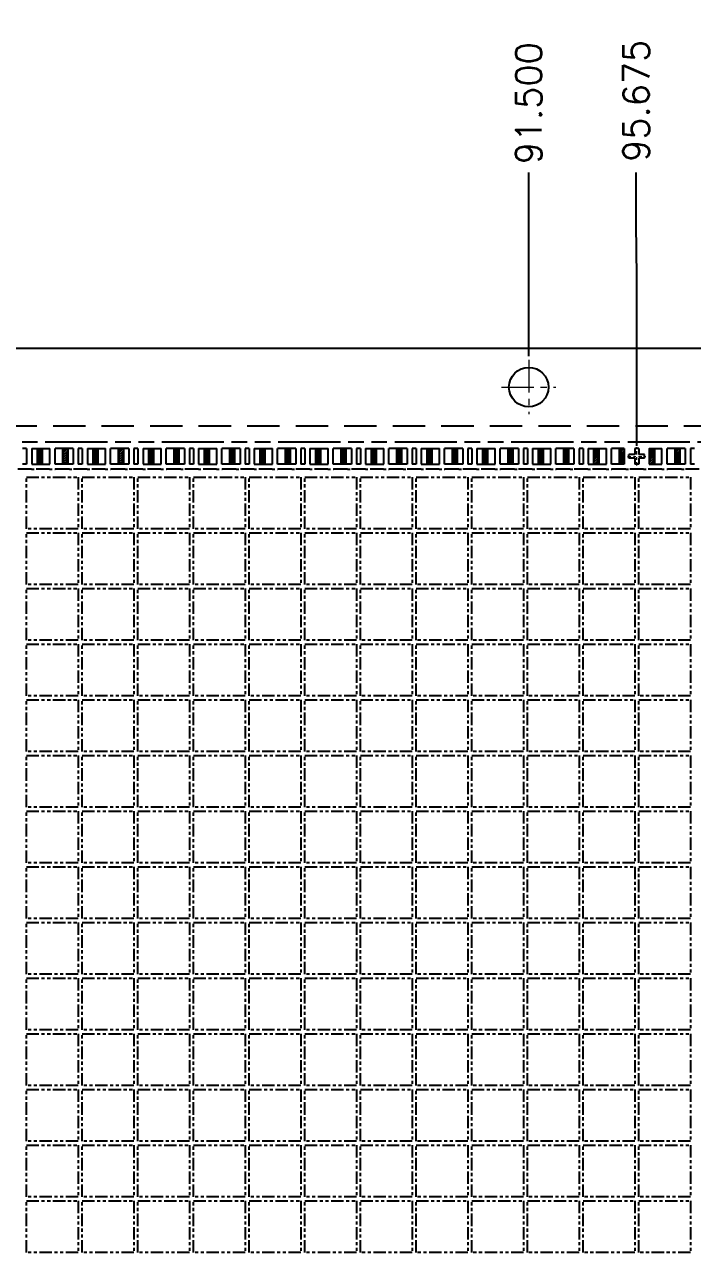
# Model space of a CAD drawing. Extents: x -338 to -53, y 67 to 196.
# Drawn here: x -130.09 to -104.29, y 148.05 to 195.55 of the extents above; entities that cross this region are included whole.
import ezdxf

# ---------------------------------------------------------------- set-up
doc = ezdxf.new("R2010")
doc.units = 0
for name, pattern in [('ACAD_ISO09W100', [45, 24, -3, 6, -3, 6, -3]), ('CENTER', [2, 1.25, -0.25, 0.25, -0.25]), ('HIDDEN', [0.375, 0.25, -0.125])]:
    doc.linetypes.add(name, pattern=pattern)
doc.layers.add('Center', color=1, linetype='CENTER', lineweight=0)
for name, color, linetype in [('dimension', 3, 'Continuous'), ('Etched Area', 4, 'Continuous'), ('Hidden', 4, 'HIDDEN'), ('Molding Line', 5, 'ACAD_ISO09W100'), ('PKG Line', 2, 'ACAD_ISO09W100'), ('Tape Line', 21, 'HIDDEN')]:
    doc.layers.add(name, color=color, linetype=linetype)
doc.styles.add('SIMPLEX', font='SIMPLEX')
doc.dimstyles.new('1', dxfattribs={"dimtxt": 1, "dimasz": 1, "dimexe": 0.3, "dimexo": 0.3, "dimgap": 0.3, "dimtad": 0, "dimdec": 3, "dimzin": 1, "dimdsep": 46, "dimtxsty": 'SIMPLEX', "dimcen": 0, "dimclrd": 256, "dimclre": 256, "dimclrt": 7, "dimadec": 0, "dimazin": 1, "dimtm": 1.25, "dimtfac": 1, "dimtdec": 3, "dimtmove": 0, "dimatfit": 0, "dimfxl": 1, "dimtolj": 1, "dimtzin": 0, "dimlwd": -1, "dimlwe": -1, "dimarcsym": 1})
pattern_1 = [(45, (408.65187, 309.09846), (-0.0449012806, 0.0449012806), [])]
pattern_2 = [(45, (410.80187, 309.09846), (-0.0449012806, 0.0449012806), [])]
pattern_3 = [(45, (412.95187, 309.09846), (-0.0449012806, 0.0449012806), [])]
pattern_4 = [(45, (415.10187, 309.09846), (-0.0449012806, 0.0449012806), [])]
pattern_5 = [(45, (417.25187, 309.09846), (-0.0449012806, 0.0449012806), [])]
pattern_6 = [(45, (419.40187, 309.09846), (-0.0449012806, 0.0449012806), [])]
pattern_7 = [(45, (421.55187, 309.09846), (-0.0449012806, 0.0449012806), [])]
pattern_8 = [(45, (423.70187, 309.09846), (-0.0449012806, 0.0449012806), [])]
pattern_9 = [(45, (425.85187, 309.09846), (-0.0449012806, 0.0449012806), [])]
pattern_10 = [(45, (428.00187, 309.09846), (-0.0449012806, 0.0449012806), [])]
pattern_11 = [(45, (430.15187, 309.09846), (-0.0449012806, 0.0449012806), [])]
pattern_12 = [(45, (432.30187, 309.09846), (-0.0449012806, 0.0449012806), [])]

# ---------------------------------------------------------------- blocks, each defined once
blk = doc.blocks.new('*D15')
at = {"layer": 'Defpoints', "color": 0, "transparency": 16777216}
for p in [(2540.353, 1935.274), (2664.686, 1935.274), (2673.632, 1935.274)]:
    blk.add_point(p, dxfattribs=at)
at = {"layer": 'dimension', "transparency": 16777216}
blk.add_line((2664.986, 1935.274), (2673.632, 1935.274), dxfattribs=at)
at = {"layer": 'dimension', "color": 7, "transparency": 16777216, "insert": (2675.932, 1935.274), "char_height": 1, "attachment_point": 5, "style": 'SIMPLEX'}
blk.add_mtext('\\A1;0.000', dxfattribs=at)
blk = doc.blocks.new('*D31')
at = {"layer": 'Defpoints', "color": 0, "transparency": 16777216}
for p in [(2665.926, 1949.274), (2673.632, 1949.274), (2540.353, 1935.274)]:
    blk.add_point(p, dxfattribs=at)
at = {"layer": 'dimension', "transparency": 16777216}
blk.add_line((2666.226, 1949.274), (2673.632, 1949.274), dxfattribs=at)
at = {"layer": 'dimension', "color": 7, "transparency": 16777216, "insert": (2676.313, 1949.274), "char_height": 1, "attachment_point": 5, "style": 'SIMPLEX'}
blk.add_mtext('\\A1;14.000', dxfattribs=at)
blk = doc.blocks.new('*D32')
at = {"layer": 'Defpoints', "color": 0, "transparency": 16777216}
for p in [(2665.965, 1963.274), (2673.632, 1963.274), (2540.353, 1935.274)]:
    blk.add_point(p, dxfattribs=at)
at = {"layer": 'dimension', "transparency": 16777216}
blk.add_line((2666.265, 1963.274), (2673.632, 1963.274), dxfattribs=at)
at = {"layer": 'dimension', "color": 7, "transparency": 16777216, "insert": (2676.408, 1963.274), "char_height": 1, "attachment_point": 5, "style": 'SIMPLEX'}
blk.add_mtext('\\A1;28.000', dxfattribs=at)
blk = doc.blocks.new('*D33')
at = {"layer": 'Defpoints', "color": 0, "transparency": 16777216}
for p in [(2659.788, 1966.099), (2673.632, 1966.099), (2540.353, 1935.274)]:
    blk.add_point(p, dxfattribs=at)
at = {"layer": 'dimension', "transparency": 16777216}
blk.add_line((2660.088, 1966.099), (2673.632, 1966.099), dxfattribs=at)
at = {"layer": 'dimension', "color": 7, "transparency": 16777216, "insert": (2676.408, 1966.099), "char_height": 1, "attachment_point": 5, "style": 'SIMPLEX'}
blk.add_mtext('\\A1;30.825', dxfattribs=at)
blk = doc.blocks.new('*D42')
at = {"layer": 'Defpoints', "color": 0, "transparency": 16777216}
for p in [(2631.853, 1977.057), (2631.853, 1969.664), (2540.353, 1935.274)]:
    blk.add_point(p, dxfattribs=at)
at = {"layer": 'dimension', "transparency": 16777216}
blk.add_line((2631.853, 1969.964), (2631.853, 1977.057), dxfattribs=at)
at = {"layer": 'dimension', "color": 7, "transparency": 16777216, "insert": (2631.853, 1979.738), "char_height": 1, "attachment_point": 5, "rotation": 90, "style": 'SIMPLEX'}
blk.add_mtext('\\A1;91.500', dxfattribs=at)
blk = doc.blocks.new('*D43')
at = {"layer": 'Defpoints', "color": 0, "transparency": 16777216}
for p in [(2659.66, 1977.057), (2659.678, 1966.224), (2540.353, 1935.274)]:
    blk.add_point(p, dxfattribs=at)
at = {"layer": 'dimension', "transparency": 16777216}
for p, q in [((2659.66, 1975.057), (2659.66, 1977.057)), ((2659.678, 1973.057), (2659.66, 1975.057)), ((2659.678, 1966.524), (2659.678, 1973.057))]:
    blk.add_line(p, q, dxfattribs=at)
at = {"layer": 'dimension', "color": 7, "transparency": 16777216, "insert": (2659.66, 1980.119), "char_height": 1, "attachment_point": 5, "rotation": 90, "style": 'SIMPLEX'}
blk.add_mtext('\\A1;119.325', dxfattribs=at)
blk = doc.blocks.new('*D62')
at = {"layer": 'Defpoints', "color": 0, "transparency": 16777216}
for p in [(2636.006, 1977.057), (2636.028, 1966.211), (2540.353, 1935.274)]:
    blk.add_point(p, dxfattribs=at)
at = {"layer": 'dimension', "transparency": 16777216}
for p, q in [((2636.006, 1975.057), (2636.006, 1977.057)), ((2636.028, 1973.057), (2636.006, 1975.057)), ((2636.028, 1966.511), (2636.028, 1973.057))]:
    blk.add_line(p, q, dxfattribs=at)
at = {"layer": 'dimension', "color": 7, "transparency": 16777216, "insert": (2636.006, 1979.833), "char_height": 1, "attachment_point": 5, "rotation": 90, "style": 'SIMPLEX'}
blk.add_mtext('\\A1;95.675', dxfattribs=at)

msp = doc.modelspace()

# ---------------------------------------------------------------- hatches: boundary and pattern name
at = {"layer": 'Etched Area'}
h = msp.add_hatch(dxfattribs=at)
h.set_pattern_fill('ANSI31', color=256, scale=0.02)
h.set_pattern_definition(pattern_1)
h.paths.add_polyline_path([(-129.4055, 178.5777), (-129.6055, 178.5777), (-129.6055, 179.1777), (-129.4055, 179.1777)])
h = msp.add_hatch(dxfattribs=at)
h.set_pattern_fill('ANSI31', color=256, scale=0.02)
h.set_pattern_definition(pattern_1)
h.paths.add_polyline_path([(-128.4255, 178.5777), (-128.6255, 178.5777), (-128.6255, 179.1777), (-128.4255, 179.1777)])
h = msp.add_hatch(dxfattribs=at)
h.set_pattern_fill('ANSI31', color=256, scale=0.02)
h.set_pattern_definition(pattern_2)
h.paths.add_polyline_path([(-127.2555, 178.5777), (-127.4555, 178.5777), (-127.4555, 179.1777), (-127.2555, 179.1777)])
h = msp.add_hatch(dxfattribs=at)
h.set_pattern_fill('ANSI31', color=256, scale=0.02)
h.set_pattern_definition(pattern_2)
h.paths.add_polyline_path([(-126.2755, 178.5777), (-126.4755, 178.5777), (-126.4755, 179.1777), (-126.2755, 179.1777)])
h = msp.add_hatch(dxfattribs=at)
h.set_pattern_fill('ANSI31', color=256, scale=0.02)
h.set_pattern_definition(pattern_3)
h.paths.add_polyline_path([(-125.1055, 178.5777), (-125.3055, 178.5777), (-125.3055, 179.1777), (-125.1055, 179.1777)])
h = msp.add_hatch(dxfattribs=at)
h.set_pattern_fill('ANSI31', color=256, scale=0.02)
h.set_pattern_definition(pattern_3)
h.paths.add_polyline_path([(-124.1255, 178.5777), (-124.3255, 178.5777), (-124.3255, 179.1777), (-124.1255, 179.1777)])
h = msp.add_hatch(dxfattribs=at)
h.set_pattern_fill('ANSI31', color=256, scale=0.02)
h.set_pattern_definition(pattern_4)
h.paths.add_polyline_path([(-122.9555, 178.5777), (-123.1555, 178.5777), (-123.1555, 179.1777), (-122.9555, 179.1777)])
h = msp.add_hatch(dxfattribs=at)
h.set_pattern_fill('ANSI31', color=256, scale=0.02)
h.set_pattern_definition(pattern_4)
h.paths.add_polyline_path([(-121.9755, 178.5777), (-122.1755, 178.5777), (-122.1755, 179.1777), (-121.9755, 179.1777)])
h = msp.add_hatch(dxfattribs=at)
h.set_pattern_fill('ANSI31', color=256, scale=0.02)
h.set_pattern_definition(pattern_5)
h.paths.add_polyline_path([(-120.8055, 178.5777), (-121.0055, 178.5777), (-121.0055, 179.1777), (-120.8055, 179.1777)])
h = msp.add_hatch(dxfattribs=at)
h.set_pattern_fill('ANSI31', color=256, scale=0.02)
h.set_pattern_definition(pattern_5)
h.paths.add_polyline_path([(-119.8255, 178.5777), (-120.0255, 178.5777), (-120.0255, 179.1777), (-119.8255, 179.1777)])
h = msp.add_hatch(dxfattribs=at)
h.set_pattern_fill('ANSI31', color=256, scale=0.02)
h.set_pattern_definition(pattern_6)
h.paths.add_polyline_path([(-118.6555, 178.5777), (-118.8555, 178.5777), (-118.8555, 179.1777), (-118.6555, 179.1777)])
h = msp.add_hatch(dxfattribs=at)
h.set_pattern_fill('ANSI31', color=256, scale=0.02)
h.set_pattern_definition(pattern_6)
h.paths.add_polyline_path([(-117.6755, 178.5777), (-117.8755, 178.5777), (-117.8755, 179.1777), (-117.6755, 179.1777)])
h = msp.add_hatch(dxfattribs=at)
h.set_pattern_fill('ANSI31', color=256, scale=0.02)
h.set_pattern_definition(pattern_7)
h.paths.add_polyline_path([(-116.5055, 178.5777), (-116.7055, 178.5777), (-116.7055, 179.1777), (-116.5055, 179.1777)])
h = msp.add_hatch(dxfattribs=at)
h.set_pattern_fill('ANSI31', color=256, scale=0.02)
h.set_pattern_definition(pattern_7)
h.paths.add_polyline_path([(-115.5255, 178.5777), (-115.7255, 178.5777), (-115.7255, 179.1777), (-115.5255, 179.1777)])
h = msp.add_hatch(dxfattribs=at)
h.set_pattern_fill('ANSI31', color=256, scale=0.02)
h.set_pattern_definition(pattern_8)
h.paths.add_polyline_path([(-114.3555, 178.5777), (-114.5555, 178.5777), (-114.5555, 179.1777), (-114.3555, 179.1777)])
h = msp.add_hatch(dxfattribs=at)
h.set_pattern_fill('ANSI31', color=256, scale=0.02)
h.set_pattern_definition(pattern_8)
h.paths.add_polyline_path([(-113.3755, 178.5777), (-113.5755, 178.5777), (-113.5755, 179.1777), (-113.3755, 179.1777)])
h = msp.add_hatch(dxfattribs=at)
h.set_pattern_fill('ANSI31', color=256, scale=0.02)
h.set_pattern_definition(pattern_9)
h.paths.add_polyline_path([(-112.2055, 178.5777), (-112.4055, 178.5777), (-112.4055, 179.1777), (-112.2055, 179.1777)])
h = msp.add_hatch(dxfattribs=at)
h.set_pattern_fill('ANSI31', color=256, scale=0.02)
h.set_pattern_definition(pattern_9)
h.paths.add_polyline_path([(-111.2255, 178.5777), (-111.4255, 178.5777), (-111.4255, 179.1777), (-111.2255, 179.1777)])
h = msp.add_hatch(dxfattribs=at)
h.set_pattern_fill('ANSI31', color=256, scale=0.02)
h.set_pattern_definition(pattern_10)
h.paths.add_polyline_path([(-110.0555, 178.5777), (-110.2555, 178.5777), (-110.2555, 179.1777), (-110.0555, 179.1777)])
h = msp.add_hatch(dxfattribs=at)
h.set_pattern_fill('ANSI31', color=256, scale=0.02)
h.set_pattern_definition(pattern_10)
h.paths.add_polyline_path([(-109.0755, 178.5777), (-109.2755, 178.5777), (-109.2755, 179.1777), (-109.0755, 179.1777)])
h = msp.add_hatch(dxfattribs=at)
h.set_pattern_fill('ANSI31', color=256, scale=0.02)
h.set_pattern_definition(pattern_11)
h.paths.add_polyline_path([(-107.9055, 178.5777), (-108.1055, 178.5777), (-108.1055, 179.1777), (-107.9055, 179.1777)])
h = msp.add_hatch(dxfattribs=at)
h.set_pattern_fill('ANSI31', color=256, scale=0.02)
h.set_pattern_definition(pattern_11)
h.paths.add_polyline_path([(-106.9255, 178.5777), (-107.1255, 178.5777), (-107.1255, 179.1777), (-106.9255, 179.1777)])
h = msp.add_hatch(dxfattribs=at)
h.set_pattern_fill('ANSI31', color=256, scale=0.02)
h.set_pattern_definition(pattern_12)
h.paths.add_polyline_path([(-105.7555, 178.5777), (-105.9555, 178.5777), (-105.9555, 179.1777), (-105.7555, 179.1777)])
h = msp.add_hatch(dxfattribs=at)
h.set_pattern_fill('ANSI31', color=256, scale=0.02)
h.set_pattern_definition(pattern_12)
h.paths.add_polyline_path([(-104.7755, 178.5777), (-104.9755, 178.5777), (-104.9755, 179.1777), (-104.7755, 179.1777)])

# ---------------------------------------------------------------- linework, layer by layer
for p, q in [((-324.3655, 183.0527), (-78.3655, 183.0527)), ((-130.0155, 179.1777), (-130.1655, 179.1777)), ((-130.0155, 179.1777), (-130.0155, 178.5777)), ((-129.8155, 179.1777), (-129.8155, 178.5777)), ((-129.8155, 179.1777), (-129.1155, 179.1777)), ((-129.6055, 179.1777), (-129.6055, 178.5777)), ((-129.4055, 179.1777), (-129.4055, 178.5777)), ((-129.1155, 178.5777), (-129.1155, 179.1777)), ((-128.2155, 179.1777), (-128.9155, 179.1777)), ((-128.9155, 178.5777), (-128.9155, 179.1777)), ((-128.6255, 179.1777), (-128.6255, 178.5777)), ((-128.4255, 179.1777), (-128.4255, 178.5777)), ((-128.2155, 179.1777), (-128.2155, 178.5777)), ((-127.8655, 179.1777), (-128.0155, 179.1777)), ((-128.0155, 179.1777), (-128.0155, 178.5777)), ((-127.8655, 179.1777), (-127.8655, 178.5777)), ((-127.6655, 179.1777), (-127.6655, 178.5777)), ((-127.6655, 179.1777), (-126.9655, 179.1777)), ((-127.4555, 179.1777), (-127.4555, 178.5777)), ((-127.2555, 179.1777), (-127.2555, 178.5777)), ((-126.9655, 178.5777), (-126.9655, 179.1777)), ((-126.0655, 179.1777), (-126.7655, 179.1777)), ((-126.7655, 178.5777), (-126.7655, 179.1777)), ((-126.4755, 179.1777), (-126.4755, 178.5777)), ((-126.2755, 179.1777), (-126.2755, 178.5777)), ((-126.0655, 179.1777), (-126.0655, 178.5777)), ((-125.7155, 179.1777), (-125.8655, 179.1777)), ((-125.8655, 179.1777), (-125.8655, 178.5777)), ((-125.7155, 179.1777), (-125.7155, 178.5777)), ((-125.5155, 179.1777), (-125.5155, 178.5777)), ((-125.5155, 179.1777), (-124.8155, 179.1777)), ((-125.3055, 179.1777), (-125.3055, 178.5777)), ((-125.1055, 179.1777), (-125.1055, 178.5777)), ((-124.8155, 178.5777), (-124.8155, 179.1777)), ((-123.9155, 179.1777), (-124.6155, 179.1777)), ((-124.6155, 178.5777), (-124.6155, 179.1777)), ((-124.3255, 179.1777), (-124.3255, 178.5777)), ((-124.1255, 179.1777), (-124.1255, 178.5777)), ((-123.9155, 179.1777), (-123.9155, 178.5777)), ((-123.5655, 179.1777), (-123.7155, 179.1777)), ((-123.7155, 179.1777), (-123.7155, 178.5777)), ((-123.5655, 179.1777), (-123.5655, 178.5777)), ((-123.3655, 179.1777), (-123.3655, 178.5777)), ((-123.3655, 179.1777), (-122.6655, 179.1777)), ((-123.1555, 179.1777), (-123.1555, 178.5777)), ((-122.9555, 179.1777), (-122.9555, 178.5777)), ((-122.6655, 178.5777), (-122.6655, 179.1777)), ((-121.7655, 179.1777), (-122.4655, 179.1777)), ((-122.4655, 178.5777), (-122.4655, 179.1777)), ((-122.1755, 179.1777), (-122.1755, 178.5777)), ((-121.9755, 179.1777), (-121.9755, 178.5777)), ((-121.7655, 179.1777), (-121.7655, 178.5777)), ((-121.4155, 179.1777), (-121.5655, 179.1777)), ((-121.5655, 179.1777), (-121.5655, 178.5777)), ((-121.4155, 179.1777), (-121.4155, 178.5777)), ((-121.2155, 179.1777), (-121.2155, 178.5777)), ((-121.2155, 179.1777), (-120.5155, 179.1777)), ((-121.0055, 179.1777), (-121.0055, 178.5777)), ((-120.8055, 179.1777), (-120.8055, 178.5777)), ((-120.5155, 178.5777), (-120.5155, 179.1777)), ((-119.6155, 179.1777), (-120.3155, 179.1777)), ((-120.3155, 178.5777), (-120.3155, 179.1777)), ((-120.0255, 179.1777), (-120.0255, 178.5777)), ((-119.8255, 179.1777), (-119.8255, 178.5777)), ((-119.6155, 179.1777), (-119.6155, 178.5777)), ((-119.2655, 179.1777), (-119.4155, 179.1777)), ((-119.4155, 179.1777), (-119.4155, 178.5777)), ((-119.2655, 179.1777), (-119.2655, 178.5777)), ((-119.0655, 179.1777), (-119.0655, 178.5777)), ((-119.0655, 179.1777), (-118.3655, 179.1777)), ((-118.8555, 179.1777), (-118.8555, 178.5777)), ((-118.6555, 179.1777), (-118.6555, 178.5777)), ((-118.3655, 178.5777), (-118.3655, 179.1777)), ((-117.4655, 179.1777), (-118.1655, 179.1777)), ((-118.1655, 178.5777), (-118.1655, 179.1777)), ((-117.8755, 179.1777), (-117.8755, 178.5777)), ((-117.6755, 179.1777), (-117.6755, 178.5777)), ((-117.4655, 179.1777), (-117.4655, 178.5777)), ((-117.1155, 179.1777), (-117.2655, 179.1777)), ((-117.2655, 179.1777), (-117.2655, 178.5777)), ((-117.1155, 179.1777), (-117.1155, 178.5777)), ((-116.9155, 179.1777), (-116.9155, 178.5777)), ((-116.9155, 179.1777), (-116.2155, 179.1777)), ((-116.7055, 179.1777), (-116.7055, 178.5777)), ((-116.5055, 179.1777), (-116.5055, 178.5777)), ((-116.2155, 178.5777), (-116.2155, 179.1777)), ((-115.3155, 179.1777), (-116.0155, 179.1777)), ((-116.0155, 178.5777), (-116.0155, 179.1777)), ((-115.7255, 179.1777), (-115.7255, 178.5777)), ((-115.5255, 179.1777), (-115.5255, 178.5777)), ((-115.3155, 179.1777), (-115.3155, 178.5777)), ((-114.9655, 179.1777), (-115.1155, 179.1777)), ((-115.1155, 179.1777), (-115.1155, 178.5777)), ((-114.9655, 179.1777), (-114.9655, 178.5777)), ((-114.7655, 179.1777), (-114.7655, 178.5777)), ((-114.7655, 179.1777), (-114.0655, 179.1777)), ((-114.5555, 179.1777), (-114.5555, 178.5777)), ((-114.3555, 179.1777), (-114.3555, 178.5777)), ((-114.0655, 178.5777), (-114.0655, 179.1777)), ((-113.1655, 179.1777), (-113.8655, 179.1777)), ((-113.8655, 178.5777), (-113.8655, 179.1777)), ((-113.5755, 179.1777), (-113.5755, 178.5777)), ((-113.3755, 179.1777), (-113.3755, 178.5777)), ((-113.1655, 179.1777), (-113.1655, 178.5777)), ((-112.8155, 179.1777), (-112.9655, 179.1777)), ((-112.9655, 179.1777), (-112.9655, 178.5777)), ((-112.8155, 179.1777), (-112.8155, 178.5777)), ((-112.6155, 179.1777), (-112.6155, 178.5777)), ((-112.6155, 179.1777), (-111.9155, 179.1777)), ((-112.4055, 179.1777), (-112.4055, 178.5777)), ((-112.2055, 179.1777), (-112.2055, 178.5777)), ((-111.9155, 178.5777), (-111.9155, 179.1777)), ((-111.0155, 179.1777), (-111.7155, 179.1777)), ((-111.7155, 178.5777), (-111.7155, 179.1777)), ((-111.4255, 179.1777), (-111.4255, 178.5777)), ((-111.2255, 179.1777), (-111.2255, 178.5777)), ((-111.0155, 179.1777), (-111.0155, 178.5777)), ((-110.6655, 179.1777), (-110.8155, 179.1777)), ((-110.8155, 179.1777), (-110.8155, 178.5777)), ((-110.6655, 179.1777), (-110.6655, 178.5777)), ((-110.4655, 179.1777), (-110.4655, 178.5777)), ((-110.4655, 179.1777), (-109.7655, 179.1777)), ((-110.2555, 179.1777), (-110.2555, 178.5777)), ((-110.0555, 179.1777), (-110.0555, 178.5777)), ((-109.7655, 178.5777), (-109.7655, 179.1777)), ((-108.8655, 179.1777), (-109.5655, 179.1777)), ((-109.5655, 178.5777), (-109.5655, 179.1777)), ((-109.2755, 179.1777), (-109.2755, 178.5777)), ((-109.0755, 179.1777), (-109.0755, 178.5777)), ((-108.8655, 179.1777), (-108.8655, 178.5777)), ((-108.5155, 179.1777), (-108.6655, 179.1777)), ((-108.6655, 179.1777), (-108.6655, 178.5777)), ((-108.5155, 179.1777), (-108.5155, 178.5777)), ((-108.3155, 179.1777), (-108.3155, 178.5777)), ((-108.3155, 179.1777), (-107.6155, 179.1777)), ((-108.1055, 179.1777), (-108.1055, 178.5777)), ((-107.9055, 179.1777), (-107.9055, 178.5777)), ((-107.6155, 178.5777), (-107.6155, 179.1777)), ((-106.9255, 179.1777), (-107.4155, 179.1777)), ((-107.4155, 178.5777), (-107.4155, 179.1777)), ((-107.1255, 179.1777), (-107.1255, 178.5777)), ((-106.9255, 179.1777), (-106.9255, 178.5777)), ((-106.3655, 179.1777), (-106.5155, 179.1777)), ((-106.5155, 179.1777), (-106.5155, 178.9527)), ((-106.3655, 179.1777), (-106.3655, 178.9527)), ((-105.9555, 179.1777), (-105.9555, 178.5777)), ((-105.9555, 179.1777), (-105.4655, 179.1777)), ((-105.7555, 179.1777), (-105.7555, 178.5777)), ((-105.4655, 178.5777), (-105.4655, 179.1777)), ((-104.5655, 179.1777), (-105.2655, 179.1777)), ((-105.2655, 178.5777), (-105.2655, 179.1777)), ((-104.9755, 179.1777), (-104.9755, 178.5777)), ((-104.7755, 179.1777), (-104.7755, 178.5777)), ((-104.5655, 179.1777), (-104.5655, 178.5777)), ((-104.2155, 179.1777), (-104.3655, 179.1777)), ((-104.3655, 179.1777), (-104.3655, 178.5777)), ((-106.7405, 178.8027), (-106.7405, 178.9527)), ((-106.5155, 178.9527), (-106.7405, 178.9527)), ((-106.5155, 178.8027), (-106.7405, 178.8027)), ((-106.5155, 178.8027), (-106.5155, 178.5777)), ((-106.1405, 178.9527), (-106.3655, 178.9527)), ((-106.3655, 178.8027), (-106.3655, 178.5777)), ((-106.1405, 178.8027), (-106.3655, 178.8027)), ((-106.1405, 178.8027), (-106.1405, 178.9527)), ((-129.8255, 178.3777), (-130.3555, 178.3777)), ((-130.0155, 178.5777), (-130.1655, 178.5777)), ((-129.8155, 178.5777), (-129.1155, 178.5777)), ((-129.1255, 178.3777), (-129.6455, 178.3777)), ((-128.2155, 178.5777), (-128.9155, 178.5777)), ((-128.3605, 178.3777), (-128.9055, 178.3777)), ((-127.6755, 178.3777), (-128.2055, 178.3777)), ((-127.8655, 178.5777), (-128.0155, 178.5777)), ((-127.6655, 178.5777), (-126.9655, 178.5777)), ((-126.9755, 178.3777), (-127.4955, 178.3777)), ((-126.0655, 178.5777), (-126.7655, 178.5777)), ((-126.2105, 178.3777), (-126.7555, 178.3777)), ((-125.5255, 178.3777), (-126.0555, 178.3777)), ((-125.7155, 178.5777), (-125.8655, 178.5777)), ((-125.5155, 178.5777), (-124.8155, 178.5777)), ((-124.8255, 178.3777), (-125.3455, 178.3777)), ((-123.9155, 178.5777), (-124.6155, 178.5777)), ((-124.0605, 178.3777), (-124.6055, 178.3777)), ((-123.3755, 178.3777), (-123.9055, 178.3777)), ((-123.5655, 178.5777), (-123.7155, 178.5777)), ((-123.3655, 178.5777), (-122.6655, 178.5777)), ((-122.6755, 178.3777), (-123.1955, 178.3777)), ((-121.7655, 178.5777), (-122.4655, 178.5777)), ((-121.9105, 178.3777), (-122.4555, 178.3777)), ((-121.2255, 178.3777), (-121.7555, 178.3777)), ((-121.4155, 178.5777), (-121.5655, 178.5777)), ((-121.2155, 178.5777), (-120.5155, 178.5777)), ((-120.5255, 178.3777), (-121.0455, 178.3777)), ((-119.6155, 178.5777), (-120.3155, 178.5777)), ((-119.7605, 178.3777), (-120.3055, 178.3777)), ((-119.0755, 178.3777), (-119.6055, 178.3777)), ((-119.2655, 178.5777), (-119.4155, 178.5777)), ((-119.0655, 178.5777), (-118.3655, 178.5777)), ((-118.3755, 178.3777), (-118.8955, 178.3777)), ((-117.4655, 178.5777), (-118.1655, 178.5777)), ((-117.6105, 178.3777), (-118.1555, 178.3777)), ((-116.9255, 178.3777), (-117.4555, 178.3777)), ((-117.1155, 178.5777), (-117.2655, 178.5777)), ((-116.9155, 178.5777), (-116.2155, 178.5777)), ((-116.2255, 178.3777), (-116.7455, 178.3777)), ((-115.3155, 178.5777), (-116.0155, 178.5777)), ((-115.4605, 178.3777), (-116.0055, 178.3777)), ((-114.7755, 178.3777), (-115.3055, 178.3777)), ((-114.9655, 178.5777), (-115.1155, 178.5777)), ((-114.7655, 178.5777), (-114.0655, 178.5777)), ((-114.0755, 178.3777), (-114.5955, 178.3777)), ((-113.1655, 178.5777), (-113.8655, 178.5777)), ((-113.3105, 178.3777), (-113.8555, 178.3777)), ((-112.6255, 178.3777), (-113.1555, 178.3777)), ((-112.8155, 178.5777), (-112.9655, 178.5777)), ((-112.6155, 178.5777), (-111.9155, 178.5777)), ((-111.9255, 178.3777), (-112.4455, 178.3777)), ((-111.0155, 178.5777), (-111.7155, 178.5777)), ((-111.1605, 178.3777), (-111.7055, 178.3777)), ((-110.4755, 178.3777), (-111.0055, 178.3777)), ((-110.6655, 178.5777), (-110.8155, 178.5777)), ((-110.4655, 178.5777), (-109.7655, 178.5777)), ((-109.7755, 178.3777), (-110.2955, 178.3777)), ((-108.8655, 178.5777), (-109.5655, 178.5777)), ((-109.0105, 178.3777), (-109.5555, 178.3777)), ((-108.3255, 178.3777), (-108.8555, 178.3777)), ((-108.5155, 178.5777), (-108.6655, 178.5777)), ((-108.3155, 178.5777), (-107.6155, 178.5777)), ((-107.6255, 178.3777), (-108.1455, 178.3777)), ((-106.9255, 178.5777), (-107.4155, 178.5777)), ((-106.8605, 178.3777), (-107.4055, 178.3777)), ((-106.1755, 178.3777), (-106.7055, 178.3777)), ((-106.3655, 178.5777), (-106.5155, 178.5777)), ((-105.4755, 178.3777), (-105.9955, 178.3777)), ((-105.9555, 178.5777), (-105.4655, 178.5777)), ((-104.5655, 178.5777), (-105.2655, 178.5777)), ((-104.7105, 178.3777), (-105.2555, 178.3777)), ((-104.0255, 178.3777), (-104.5555, 178.3777)), ((-104.2155, 178.5777), (-104.3655, 178.5777))]:
    msp.add_line(p, q)
msp.add_circle((-110.6155, 181.5527), 0.762)
at = {"layer": 'Center'}
for p, q in [((-110.6155, 182.5996), (-110.6155, 180.5058)), ((-111.6624, 181.5527), (-109.5686, 181.5527))]:
    msp.add_line(p, q, dxfattribs=at)
at = {"layer": 'Center', "ltscale": 0.1}
for p, q in [((-106.4405, 178.522), (-106.4405, 179.2335)), ((-106.7962, 178.8777), (-106.0848, 178.8777))]:
    msp.add_line(p, q, dxfattribs=at)
at = {"layer": 'Hidden', "ltscale": 0.3}
for p, q in [((-129.8255, 178.3777), (-129.6455, 178.3777)), ((-129.1255, 178.3777), (-128.9055, 178.3777)), ((-128.3605, 178.3777), (-128.2055, 178.3777)), ((-127.6755, 178.3777), (-127.4955, 178.3777)), ((-126.9755, 178.3777), (-126.7555, 178.3777)), ((-126.2105, 178.3777), (-126.0555, 178.3777)), ((-125.5255, 178.3777), (-125.3455, 178.3777)), ((-124.8255, 178.3777), (-124.6055, 178.3777)), ((-124.0605, 178.3777), (-123.9055, 178.3777)), ((-123.3755, 178.3777), (-123.1955, 178.3777)), ((-122.6755, 178.3777), (-122.4555, 178.3777)), ((-121.9105, 178.3777), (-121.7555, 178.3777)), ((-121.2255, 178.3777), (-121.0455, 178.3777)), ((-120.5255, 178.3777), (-120.3055, 178.3777)), ((-119.7605, 178.3777), (-119.6055, 178.3777)), ((-119.0755, 178.3777), (-118.8955, 178.3777)), ((-118.3755, 178.3777), (-118.1555, 178.3777)), ((-117.6105, 178.3777), (-117.4555, 178.3777)), ((-116.9255, 178.3777), (-116.7455, 178.3777)), ((-116.2255, 178.3777), (-116.0055, 178.3777)), ((-115.4605, 178.3777), (-115.3055, 178.3777)), ((-114.7755, 178.3777), (-114.5955, 178.3777)), ((-114.0755, 178.3777), (-113.8555, 178.3777)), ((-113.3105, 178.3777), (-113.1555, 178.3777)), ((-112.6255, 178.3777), (-112.4455, 178.3777)), ((-111.9255, 178.3777), (-111.7055, 178.3777)), ((-111.1605, 178.3777), (-111.0055, 178.3777)), ((-110.4755, 178.3777), (-110.2955, 178.3777)), ((-109.7755, 178.3777), (-109.5555, 178.3777)), ((-109.0105, 178.3777), (-108.8555, 178.3777)), ((-108.3255, 178.3777), (-108.1455, 178.3777)), ((-107.6255, 178.3777), (-107.4055, 178.3777)), ((-106.8605, 178.3777), (-106.7055, 178.3777)), ((-106.1755, 178.3777), (-105.9955, 178.3777)), ((-105.4755, 178.3777), (-105.2555, 178.3777)), ((-104.7105, 178.3777), (-104.5555, 178.3777))]:
    msp.add_line(p, q, dxfattribs=at)
at = {"layer": 'Molding Line', "ltscale": 0.1}
msp.add_line((-81.8905, 179.4277), (-322.3405, 179.4277), dxfattribs=at)
at = {"layer": 'PKG Line', "ltscale": 0.02}
for points in [[(-130.0155, 178.0777), (-128.0155, 178.0777), (-128.0155, 176.0777), (-130.0155, 176.0777)], [(-127.8655, 178.0777), (-125.8655, 178.0777), (-125.8655, 176.0777), (-127.8655, 176.0777)], [(-125.7155, 178.0777), (-123.7155, 178.0777), (-123.7155, 176.0777), (-125.7155, 176.0777)], [(-123.5655, 178.0777), (-121.5655, 178.0777), (-121.5655, 176.0777), (-123.5655, 176.0777)], [(-121.4155, 178.0777), (-119.4155, 178.0777), (-119.4155, 176.0777), (-121.4155, 176.0777)], [(-119.2655, 178.0777), (-117.2655, 178.0777), (-117.2655, 176.0777), (-119.2655, 176.0777)], [(-117.1155, 178.0777), (-115.1155, 178.0777), (-115.1155, 176.0777), (-117.1155, 176.0777)], [(-114.9655, 178.0777), (-112.9655, 178.0777), (-112.9655, 176.0777), (-114.9655, 176.0777)], [(-112.8155, 178.0777), (-110.8155, 178.0777), (-110.8155, 176.0777), (-112.8155, 176.0777)], [(-110.6655, 178.0777), (-108.6655, 178.0777), (-108.6655, 176.0777), (-110.6655, 176.0777)], [(-108.5155, 178.0777), (-106.5155, 178.0777), (-106.5155, 176.0777), (-108.5155, 176.0777)], [(-106.3655, 178.0777), (-104.3655, 178.0777), (-104.3655, 176.0777), (-106.3655, 176.0777)], [(-130.0155, 175.9277), (-128.0155, 175.9277), (-128.0155, 173.9277), (-130.0155, 173.9277)], [(-127.8655, 175.9277), (-125.8655, 175.9277), (-125.8655, 173.9277), (-127.8655, 173.9277)], [(-125.7155, 175.9277), (-123.7155, 175.9277), (-123.7155, 173.9277), (-125.7155, 173.9277)], [(-123.5655, 175.9277), (-121.5655, 175.9277), (-121.5655, 173.9277), (-123.5655, 173.9277)], [(-121.4155, 175.9277), (-119.4155, 175.9277), (-119.4155, 173.9277), (-121.4155, 173.9277)], [(-119.2655, 175.9277), (-117.2655, 175.9277), (-117.2655, 173.9277), (-119.2655, 173.9277)], [(-117.1155, 175.9277), (-115.1155, 175.9277), (-115.1155, 173.9277), (-117.1155, 173.9277)], [(-114.9655, 175.9277), (-112.9655, 175.9277), (-112.9655, 173.9277), (-114.9655, 173.9277)], [(-112.8155, 175.9277), (-110.8155, 175.9277), (-110.8155, 173.9277), (-112.8155, 173.9277)], [(-110.6655, 175.9277), (-108.6655, 175.9277), (-108.6655, 173.9277), (-110.6655, 173.9277)], [(-108.5155, 175.9277), (-106.5155, 175.9277), (-106.5155, 173.9277), (-108.5155, 173.9277)], [(-106.3655, 175.9277), (-104.3655, 175.9277), (-104.3655, 173.9277), (-106.3655, 173.9277)], [(-130.0155, 173.7777), (-128.0155, 173.7777), (-128.0155, 171.7777), (-130.0155, 171.7777)], [(-127.8655, 173.7777), (-125.8655, 173.7777), (-125.8655, 171.7777), (-127.8655, 171.7777)], [(-125.7155, 173.7777), (-123.7155, 173.7777), (-123.7155, 171.7777), (-125.7155, 171.7777)], [(-123.5655, 173.7777), (-121.5655, 173.7777), (-121.5655, 171.7777), (-123.5655, 171.7777)], [(-121.4155, 173.7777), (-119.4155, 173.7777), (-119.4155, 171.7777), (-121.4155, 171.7777)], [(-119.2655, 173.7777), (-117.2655, 173.7777), (-117.2655, 171.7777), (-119.2655, 171.7777)], [(-117.1155, 173.7777), (-115.1155, 173.7777), (-115.1155, 171.7777), (-117.1155, 171.7777)], [(-114.9655, 173.7777), (-112.9655, 173.7777), (-112.9655, 171.7777), (-114.9655, 171.7777)], [(-112.8155, 173.7777), (-110.8155, 173.7777), (-110.8155, 171.7777), (-112.8155, 171.7777)], [(-110.6655, 173.7777), (-108.6655, 173.7777), (-108.6655, 171.7777), (-110.6655, 171.7777)], [(-108.5155, 173.7777), (-106.5155, 173.7777), (-106.5155, 171.7777), (-108.5155, 171.7777)], [(-106.3655, 173.7777), (-104.3655, 173.7777), (-104.3655, 171.7777), (-106.3655, 171.7777)], [(-130.0155, 171.6277), (-128.0155, 171.6277), (-128.0155, 169.6277), (-130.0155, 169.6277)], [(-127.8655, 171.6277), (-125.8655, 171.6277), (-125.8655, 169.6277), (-127.8655, 169.6277)], [(-125.7155, 171.6277), (-123.7155, 171.6277), (-123.7155, 169.6277), (-125.7155, 169.6277)], [(-123.5655, 171.6277), (-121.5655, 171.6277), (-121.5655, 169.6277), (-123.5655, 169.6277)], [(-121.4155, 171.6277), (-119.4155, 171.6277), (-119.4155, 169.6277), (-121.4155, 169.6277)], [(-119.2655, 171.6277), (-117.2655, 171.6277), (-117.2655, 169.6277), (-119.2655, 169.6277)], [(-117.1155, 171.6277), (-115.1155, 171.6277), (-115.1155, 169.6277), (-117.1155, 169.6277)], [(-114.9655, 171.6277), (-112.9655, 171.6277), (-112.9655, 169.6277), (-114.9655, 169.6277)], [(-112.8155, 171.6277), (-110.8155, 171.6277), (-110.8155, 169.6277), (-112.8155, 169.6277)], [(-110.6655, 171.6277), (-108.6655, 171.6277), (-108.6655, 169.6277), (-110.6655, 169.6277)], [(-108.5155, 171.6277), (-106.5155, 171.6277), (-106.5155, 169.6277), (-108.5155, 169.6277)], [(-106.3655, 171.6277), (-104.3655, 171.6277), (-104.3655, 169.6277), (-106.3655, 169.6277)], [(-130.0155, 169.4777), (-128.0155, 169.4777), (-128.0155, 167.4777), (-130.0155, 167.4777)], [(-127.8655, 169.4777), (-125.8655, 169.4777), (-125.8655, 167.4777), (-127.8655, 167.4777)], [(-125.7155, 169.4777), (-123.7155, 169.4777), (-123.7155, 167.4777), (-125.7155, 167.4777)], [(-123.5655, 169.4777), (-121.5655, 169.4777), (-121.5655, 167.4777), (-123.5655, 167.4777)], [(-121.4155, 169.4777), (-119.4155, 169.4777), (-119.4155, 167.4777), (-121.4155, 167.4777)], [(-119.2655, 169.4777), (-117.2655, 169.4777), (-117.2655, 167.4777), (-119.2655, 167.4777)], [(-117.1155, 169.4777), (-115.1155, 169.4777), (-115.1155, 167.4777), (-117.1155, 167.4777)], [(-114.9655, 169.4777), (-112.9655, 169.4777), (-112.9655, 167.4777), (-114.9655, 167.4777)], [(-112.8155, 169.4777), (-110.8155, 169.4777), (-110.8155, 167.4777), (-112.8155, 167.4777)], [(-110.6655, 169.4777), (-108.6655, 169.4777), (-108.6655, 167.4777), (-110.6655, 167.4777)], [(-108.5155, 169.4777), (-106.5155, 169.4777), (-106.5155, 167.4777), (-108.5155, 167.4777)], [(-106.3655, 169.4777), (-104.3655, 169.4777), (-104.3655, 167.4777), (-106.3655, 167.4777)], [(-130.0155, 167.3277), (-128.0155, 167.3277), (-128.0155, 165.3277), (-130.0155, 165.3277)], [(-127.8655, 167.3277), (-125.8655, 167.3277), (-125.8655, 165.3277), (-127.8655, 165.3277)], [(-125.7155, 167.3277), (-123.7155, 167.3277), (-123.7155, 165.3277), (-125.7155, 165.3277)], [(-123.5655, 167.3277), (-121.5655, 167.3277), (-121.5655, 165.3277), (-123.5655, 165.3277)], [(-121.4155, 167.3277), (-119.4155, 167.3277), (-119.4155, 165.3277), (-121.4155, 165.3277)], [(-119.2655, 167.3277), (-117.2655, 167.3277), (-117.2655, 165.3277), (-119.2655, 165.3277)], [(-117.1155, 167.3277), (-115.1155, 167.3277), (-115.1155, 165.3277), (-117.1155, 165.3277)], [(-114.9655, 167.3277), (-112.9655, 167.3277), (-112.9655, 165.3277), (-114.9655, 165.3277)], [(-112.8155, 167.3277), (-110.8155, 167.3277), (-110.8155, 165.3277), (-112.8155, 165.3277)], [(-110.6655, 167.3277), (-108.6655, 167.3277), (-108.6655, 165.3277), (-110.6655, 165.3277)], [(-108.5155, 167.3277), (-106.5155, 167.3277), (-106.5155, 165.3277), (-108.5155, 165.3277)], [(-106.3655, 167.3277), (-104.3655, 167.3277), (-104.3655, 165.3277), (-106.3655, 165.3277)], [(-130.0155, 165.1777), (-128.0155, 165.1777), (-128.0155, 163.1777), (-130.0155, 163.1777)], [(-127.8655, 165.1777), (-125.8655, 165.1777), (-125.8655, 163.1777), (-127.8655, 163.1777)], [(-125.7155, 165.1777), (-123.7155, 165.1777), (-123.7155, 163.1777), (-125.7155, 163.1777)], [(-123.5655, 165.1777), (-121.5655, 165.1777), (-121.5655, 163.1777), (-123.5655, 163.1777)], [(-121.4155, 165.1777), (-119.4155, 165.1777), (-119.4155, 163.1777), (-121.4155, 163.1777)], [(-119.2655, 165.1777), (-117.2655, 165.1777), (-117.2655, 163.1777), (-119.2655, 163.1777)], [(-117.1155, 165.1777), (-115.1155, 165.1777), (-115.1155, 163.1777), (-117.1155, 163.1777)], [(-114.9655, 165.1777), (-112.9655, 165.1777), (-112.9655, 163.1777), (-114.9655, 163.1777)], [(-112.8155, 165.1777), (-110.8155, 165.1777), (-110.8155, 163.1777), (-112.8155, 163.1777)], [(-110.6655, 165.1777), (-108.6655, 165.1777), (-108.6655, 163.1777), (-110.6655, 163.1777)], [(-108.5155, 165.1777), (-106.5155, 165.1777), (-106.5155, 163.1777), (-108.5155, 163.1777)], [(-106.3655, 165.1777), (-104.3655, 165.1777), (-104.3655, 163.1777), (-106.3655, 163.1777)], [(-130.0155, 163.0277), (-128.0155, 163.0277), (-128.0155, 161.0277), (-130.0155, 161.0277)], [(-127.8655, 163.0277), (-125.8655, 163.0277), (-125.8655, 161.0277), (-127.8655, 161.0277)], [(-125.7155, 163.0277), (-123.7155, 163.0277), (-123.7155, 161.0277), (-125.7155, 161.0277)], [(-123.5655, 163.0277), (-121.5655, 163.0277), (-121.5655, 161.0277), (-123.5655, 161.0277)], [(-121.4155, 163.0277), (-119.4155, 163.0277), (-119.4155, 161.0277), (-121.4155, 161.0277)], [(-119.2655, 163.0277), (-117.2655, 163.0277), (-117.2655, 161.0277), (-119.2655, 161.0277)], [(-117.1155, 163.0277), (-115.1155, 163.0277), (-115.1155, 161.0277), (-117.1155, 161.0277)], [(-114.9655, 163.0277), (-112.9655, 163.0277), (-112.9655, 161.0277), (-114.9655, 161.0277)], [(-112.8155, 163.0277), (-110.8155, 163.0277), (-110.8155, 161.0277), (-112.8155, 161.0277)], [(-110.6655, 163.0277), (-108.6655, 163.0277), (-108.6655, 161.0277), (-110.6655, 161.0277)], [(-108.5155, 163.0277), (-106.5155, 163.0277), (-106.5155, 161.0277), (-108.5155, 161.0277)], [(-106.3655, 163.0277), (-104.3655, 163.0277), (-104.3655, 161.0277), (-106.3655, 161.0277)], [(-130.0155, 160.8777), (-128.0155, 160.8777), (-128.0155, 158.8777), (-130.0155, 158.8777)], [(-127.8655, 160.8777), (-125.8655, 160.8777), (-125.8655, 158.8777), (-127.8655, 158.8777)], [(-125.7155, 160.8777), (-123.7155, 160.8777), (-123.7155, 158.8777), (-125.7155, 158.8777)], [(-123.5655, 160.8777), (-121.5655, 160.8777), (-121.5655, 158.8777), (-123.5655, 158.8777)], [(-121.4155, 160.8777), (-119.4155, 160.8777), (-119.4155, 158.8777), (-121.4155, 158.8777)], [(-119.2655, 160.8777), (-117.2655, 160.8777), (-117.2655, 158.8777), (-119.2655, 158.8777)], [(-117.1155, 160.8777), (-115.1155, 160.8777), (-115.1155, 158.8777), (-117.1155, 158.8777)], [(-114.9655, 160.8777), (-112.9655, 160.8777), (-112.9655, 158.8777), (-114.9655, 158.8777)], [(-112.8155, 160.8777), (-110.8155, 160.8777), (-110.8155, 158.8777), (-112.8155, 158.8777)], [(-110.6655, 160.8777), (-108.6655, 160.8777), (-108.6655, 158.8777), (-110.6655, 158.8777)], [(-108.5155, 160.8777), (-106.5155, 160.8777), (-106.5155, 158.8777), (-108.5155, 158.8777)], [(-106.3655, 160.8777), (-104.3655, 160.8777), (-104.3655, 158.8777), (-106.3655, 158.8777)], [(-130.0155, 158.7277), (-128.0155, 158.7277), (-128.0155, 156.7277), (-130.0155, 156.7277)], [(-127.8655, 158.7277), (-125.8655, 158.7277), (-125.8655, 156.7277), (-127.8655, 156.7277)], [(-125.7155, 158.7277), (-123.7155, 158.7277), (-123.7155, 156.7277), (-125.7155, 156.7277)], [(-123.5655, 158.7277), (-121.5655, 158.7277), (-121.5655, 156.7277), (-123.5655, 156.7277)], [(-121.4155, 158.7277), (-119.4155, 158.7277), (-119.4155, 156.7277), (-121.4155, 156.7277)], [(-119.2655, 158.7277), (-117.2655, 158.7277), (-117.2655, 156.7277), (-119.2655, 156.7277)], [(-117.1155, 158.7277), (-115.1155, 158.7277), (-115.1155, 156.7277), (-117.1155, 156.7277)], [(-114.9655, 158.7277), (-112.9655, 158.7277), (-112.9655, 156.7277), (-114.9655, 156.7277)], [(-112.8155, 158.7277), (-110.8155, 158.7277), (-110.8155, 156.7277), (-112.8155, 156.7277)], [(-110.6655, 158.7277), (-108.6655, 158.7277), (-108.6655, 156.7277), (-110.6655, 156.7277)], [(-108.5155, 158.7277), (-106.5155, 158.7277), (-106.5155, 156.7277), (-108.5155, 156.7277)], [(-106.3655, 158.7277), (-104.3655, 158.7277), (-104.3655, 156.7277), (-106.3655, 156.7277)], [(-130.0155, 156.5777), (-128.0155, 156.5777), (-128.0155, 154.5777), (-130.0155, 154.5777)], [(-127.8655, 156.5777), (-125.8655, 156.5777), (-125.8655, 154.5777), (-127.8655, 154.5777)], [(-125.7155, 156.5777), (-123.7155, 156.5777), (-123.7155, 154.5777), (-125.7155, 154.5777)], [(-123.5655, 156.5777), (-121.5655, 156.5777), (-121.5655, 154.5777), (-123.5655, 154.5777)], [(-121.4155, 156.5777), (-119.4155, 156.5777), (-119.4155, 154.5777), (-121.4155, 154.5777)], [(-119.2655, 156.5777), (-117.2655, 156.5777), (-117.2655, 154.5777), (-119.2655, 154.5777)], [(-117.1155, 156.5777), (-115.1155, 156.5777), (-115.1155, 154.5777), (-117.1155, 154.5777)], [(-114.9655, 156.5777), (-112.9655, 156.5777), (-112.9655, 154.5777), (-114.9655, 154.5777)], [(-112.8155, 156.5777), (-110.8155, 156.5777), (-110.8155, 154.5777), (-112.8155, 154.5777)], [(-110.6655, 156.5777), (-108.6655, 156.5777), (-108.6655, 154.5777), (-110.6655, 154.5777)], [(-108.5155, 156.5777), (-106.5155, 156.5777), (-106.5155, 154.5777), (-108.5155, 154.5777)], [(-106.3655, 156.5777), (-104.3655, 156.5777), (-104.3655, 154.5777), (-106.3655, 154.5777)], [(-130.0155, 154.4277), (-128.0155, 154.4277), (-128.0155, 152.4277), (-130.0155, 152.4277)], [(-127.8655, 154.4277), (-125.8655, 154.4277), (-125.8655, 152.4277), (-127.8655, 152.4277)], [(-125.7155, 154.4277), (-123.7155, 154.4277), (-123.7155, 152.4277), (-125.7155, 152.4277)], [(-123.5655, 154.4277), (-121.5655, 154.4277), (-121.5655, 152.4277), (-123.5655, 152.4277)], [(-121.4155, 154.4277), (-119.4155, 154.4277), (-119.4155, 152.4277), (-121.4155, 152.4277)], [(-119.2655, 154.4277), (-117.2655, 154.4277), (-117.2655, 152.4277), (-119.2655, 152.4277)], [(-117.1155, 154.4277), (-115.1155, 154.4277), (-115.1155, 152.4277), (-117.1155, 152.4277)], [(-114.9655, 154.4277), (-112.9655, 154.4277), (-112.9655, 152.4277), (-114.9655, 152.4277)], [(-112.8155, 154.4277), (-110.8155, 154.4277), (-110.8155, 152.4277), (-112.8155, 152.4277)], [(-110.6655, 154.4277), (-108.6655, 154.4277), (-108.6655, 152.4277), (-110.6655, 152.4277)], [(-108.5155, 154.4277), (-106.5155, 154.4277), (-106.5155, 152.4277), (-108.5155, 152.4277)], [(-106.3655, 154.4277), (-104.3655, 154.4277), (-104.3655, 152.4277), (-106.3655, 152.4277)], [(-130.0155, 152.2777), (-128.0155, 152.2777), (-128.0155, 150.2777), (-130.0155, 150.2777)], [(-127.8655, 152.2777), (-125.8655, 152.2777), (-125.8655, 150.2777), (-127.8655, 150.2777)], [(-125.7155, 152.2777), (-123.7155, 152.2777), (-123.7155, 150.2777), (-125.7155, 150.2777)], [(-123.5655, 152.2777), (-121.5655, 152.2777), (-121.5655, 150.2777), (-123.5655, 150.2777)], [(-121.4155, 152.2777), (-119.4155, 152.2777), (-119.4155, 150.2777), (-121.4155, 150.2777)], [(-119.2655, 152.2777), (-117.2655, 152.2777), (-117.2655, 150.2777), (-119.2655, 150.2777)], [(-117.1155, 152.2777), (-115.1155, 152.2777), (-115.1155, 150.2777), (-117.1155, 150.2777)], [(-114.9655, 152.2777), (-112.9655, 152.2777), (-112.9655, 150.2777), (-114.9655, 150.2777)], [(-112.8155, 152.2777), (-110.8155, 152.2777), (-110.8155, 150.2777), (-112.8155, 150.2777)], [(-110.6655, 152.2777), (-108.6655, 152.2777), (-108.6655, 150.2777), (-110.6655, 150.2777)], [(-108.5155, 152.2777), (-106.5155, 152.2777), (-106.5155, 150.2777), (-108.5155, 150.2777)], [(-106.3655, 152.2777), (-104.3655, 152.2777), (-104.3655, 150.2777), (-106.3655, 150.2777)], [(-130.0155, 150.1277), (-128.0155, 150.1277), (-128.0155, 148.1277), (-130.0155, 148.1277)], [(-127.8655, 150.1277), (-125.8655, 150.1277), (-125.8655, 148.1277), (-127.8655, 148.1277)], [(-125.7155, 150.1277), (-123.7155, 150.1277), (-123.7155, 148.1277), (-125.7155, 148.1277)], [(-123.5655, 150.1277), (-121.5655, 150.1277), (-121.5655, 148.1277), (-123.5655, 148.1277)], [(-121.4155, 150.1277), (-119.4155, 150.1277), (-119.4155, 148.1277), (-121.4155, 148.1277)], [(-119.2655, 150.1277), (-117.2655, 150.1277), (-117.2655, 148.1277), (-119.2655, 148.1277)], [(-117.1155, 150.1277), (-115.1155, 150.1277), (-115.1155, 148.1277), (-117.1155, 148.1277)], [(-114.9655, 150.1277), (-112.9655, 150.1277), (-112.9655, 148.1277), (-114.9655, 148.1277)], [(-112.8155, 150.1277), (-110.8155, 150.1277), (-110.8155, 148.1277), (-112.8155, 148.1277)], [(-110.6655, 150.1277), (-108.6655, 150.1277), (-108.6655, 148.1277), (-110.6655, 148.1277)], [(-108.5155, 150.1277), (-106.5155, 150.1277), (-106.5155, 148.1277), (-108.5155, 148.1277)], [(-106.3655, 150.1277), (-104.3655, 150.1277), (-104.3655, 148.1277), (-106.3655, 148.1277)]]:
    msp.add_lwpolyline(points, close=True, dxfattribs=at)
at = {"layer": 'Tape Line', "color": 21, "ltscale": 5}
msp.add_line((-325.8655, 180.0527), (-76.8655, 180.0527), dxfattribs=at)

# ---------------------------------------------------------------- dimensions: what is measured, and where the dimension line sits
at = {"layer": 'dimension'}
for feature_location, offset, dtype, origin, picture, middle, set_off in [((-82.7905, 179.0031), (-0.0185, 10.8325), 1, (-202.1155, 148.0527), '*D43', (-82.809, 192.8975), (-2742.4689, -1787.2212)), ((-106.4405, 178.9903), (-0.022, 10.8454), 1, (-202.1155, 148.0527), '*D62', (-106.4624, 192.6118), (-2742.4689, -1787.2212)), ((-110.6155, 182.4427), (0, 7.3929), 1, (-202.1155, 148.0527), '*D42', (-110.6155, 192.5166), (-2742.4689, -1787.2212)), ((-82.6814, 178.8777), (13.8445, 0), 0, (-202.1155, 148.0527), '*D33', (-66.0607, 178.8777), (-2742.4689, -1787.2212)), ((-76.5044, 176.0527), (7.6675, 0), 0, (-202.1155, 148.0527), '*D32', (-66.0607, 176.0527), (-2742.4689, -1787.2212)), ((-76.543, 162.0527), (7.7061, 0), 0, (-202.1155, 148.0527), '*D31', (-66.1559, 162.0527), (-2742.4689, -1787.2212)), ((-77.7827987036, 148.0527446836), (8.9459143498, 0), 0, (-202.1154709329, 148.0527446836), '*D15', (-66.5368843538, 148.0527446836), (-2742.4689187713, -1787.2211951467))]:
    dim = msp.add_ordinate_dim(feature_location=feature_location, offset=offset, dtype=dtype, origin=origin, dimstyle='1', dxfattribs=at)
    dim.commit()
    dim.dimension.update_dxf_attribs({"geometry": picture, "text_midpoint": middle, "insert": set_off})

doc.saveas('drawing.dxf')
